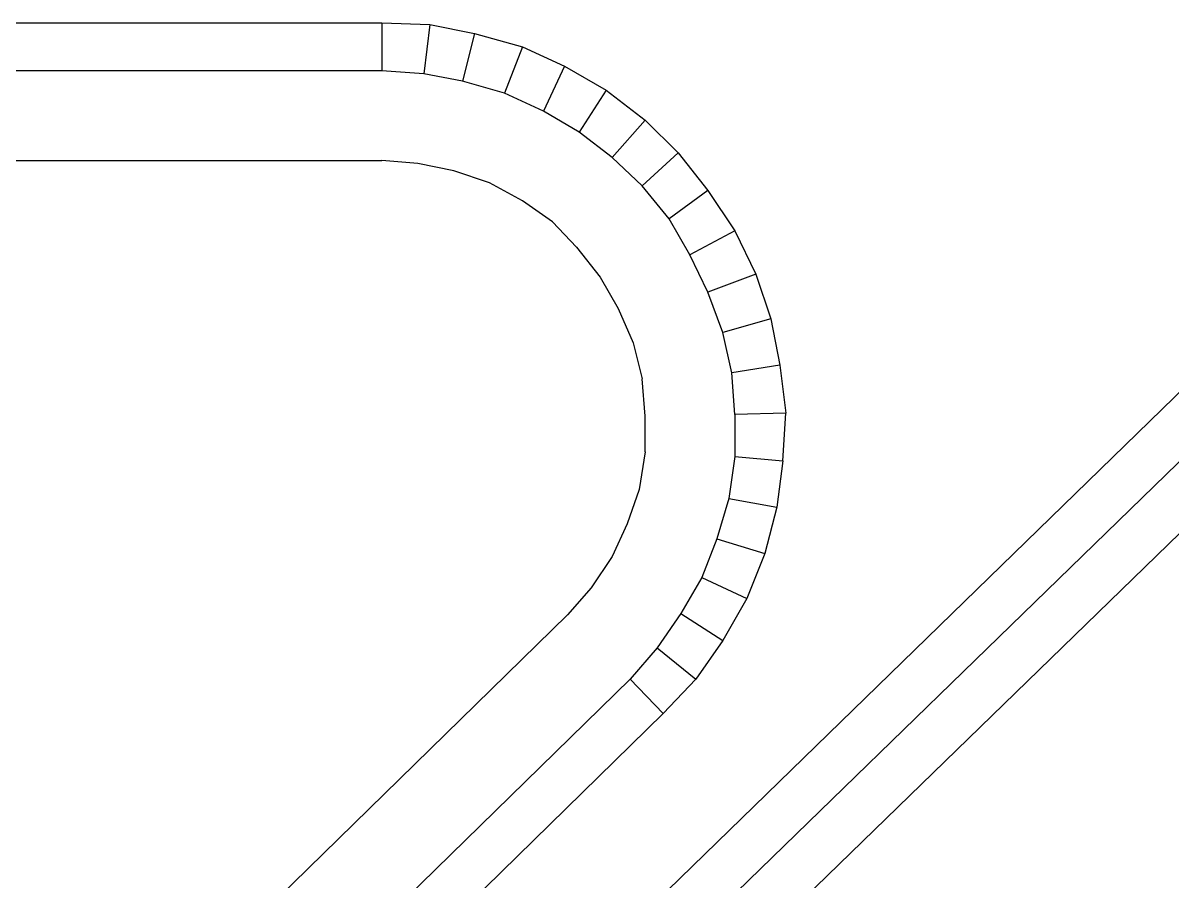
# Model space of a CAD drawing. Header units: metres. Extents: x 2.9 to 42.8, y 1.7 to 28.7.
# Drawn here: x 39.07 to 40.427, y 7.094 to 8.107 of the extents above; entities that cross this region are included whole.
import ezdxf

# ---------------------------------------------------------------- set-up
doc = ezdxf.new("R2010")
doc.units = ezdxf.units.M
doc.layers.add('RGB_000_184_184', color=7, linetype='Continuous', true_color=0x00b8b8)

msp = doc.modelspace()

# ---------------------------------------------------------------- linework, layer by layer
at = {"layer": 'RGB_000_184_184', "lineweight": -3}
for points in [[(36.703, 8.1068), (39.4935, 8.1068), (39.4935, 8.0504), (36.703, 8.0504)], [(39.4935, 8.1068), (39.5499, 8.1051), (39.5429, 8.0469), (39.4935, 8.0504)], [(39.5499, 8.1051), (39.6028, 8.0945), (39.5887, 8.038), (39.5429, 8.0469)], [(39.6028, 8.0945), (39.6593, 8.0786), (39.6381, 8.0239), (39.5887, 8.038)], [(39.6593, 8.0786), (39.7087, 8.0557), (39.684, 8.0028), (39.6381, 8.0239)], [(39.7087, 8.0557), (39.7581, 8.0275), (39.7263, 7.9781), (39.684, 8.0028)], [(39.7581, 8.0275), (39.8039, 7.9922), (39.7651, 7.9481), (39.7263, 7.9781)], [(39.8039, 7.9922), (39.8427, 7.9534), (39.8004, 7.9146), (39.7651, 7.9481)], [(39.8427, 7.9534), (39.878, 7.9093), (39.8321, 7.8758), (39.8004, 7.9146)], [(36.703, 7.9446), (39.4935, 7.9446)], [(39.7228, 7.8422), (39.6946, 7.8722), (39.6593, 7.8969), (39.6205, 7.9181), (39.5781, 7.9322), (39.5358, 7.941), (39.4935, 7.9446)], [(39.878, 7.9093), (39.9098, 7.8617), (39.8568, 7.8334), (39.8321, 7.8758)], [(39.9098, 7.8617), (39.9344, 7.8105), (39.878, 7.7893), (39.8568, 7.8334)], [(39.7228, 7.8422), (39.751, 7.807)], [(39.751, 7.807), (39.7722, 7.7699)], [(39.9344, 7.8105), (39.9521, 7.7576), (39.8956, 7.7417), (39.878, 7.7893)], [(40.5448, 7.7787), (36.5795, 3.9194)], [(40.5448, 7.7787), (40.5871, 7.7382), (36.6183, 3.8788)], [(39.7722, 7.7699), (39.7898, 7.7294)], [(39.9521, 7.7576), (39.9627, 7.7029), (39.9062, 7.6941), (39.8956, 7.7417)], [(39.7898, 7.7294), (39.8004, 7.687)], [(40.6294, 7.6941), (36.6607, 3.8365)], [(39.9627, 7.7029), (39.9697, 7.6465), (39.9098, 7.6447), (39.9062, 7.6941)], [(39.8039, 7.6006), (39.8039, 7.6429), (39.8004, 7.687)], [(39.9098, 7.6447), (39.9098, 7.5953)], [(39.9662, 7.59), (39.9697, 7.6465)], [(39.8039, 7.6006), (39.7969, 7.5565)], [(39.9098, 7.5953), (39.9027, 7.5459)], [(39.9098, 7.5953), (39.9662, 7.59), (39.9591, 7.5353)], [(39.7969, 7.5565), (39.7828, 7.5159)], [(39.9027, 7.5459), (39.8886, 7.4983)], [(39.9027, 7.5459), (39.9591, 7.5353), (39.945, 7.4807)], [(39.7828, 7.5159), (39.7651, 7.4771)], [(39.8886, 7.4983), (39.8709, 7.4524)], [(39.8886, 7.4983), (39.945, 7.4807), (39.9239, 7.4277)], [(39.7651, 7.4771), (39.7404, 7.4401)], [(39.8709, 7.4524), (39.8462, 7.4101)], [(39.8709, 7.4524), (39.9239, 7.4277), (39.8956, 7.3783)], [(39.7404, 7.4401), (39.7122, 7.4083)], [(39.7122, 7.4083), (36.9217, 4.6778)], [(39.8462, 7.4101), (39.818, 7.3695)], [(39.8462, 7.4101), (39.8956, 7.3783), (39.8639, 7.3325)], [(39.818, 7.3695), (39.7863, 7.3325)], [(39.818, 7.3695), (39.8639, 7.3325), (39.8251, 7.2919)], [(39.7863, 7.3325), (36.9958, 4.6037), (37.0381, 4.5614), (36.9923, 4.5226)], [(39.7863, 7.3325), (39.8251, 7.2919), (37.0381, 4.5614)]]:
    msp.add_lwpolyline(points, dxfattribs=at)

doc.saveas('drawing.dxf')
